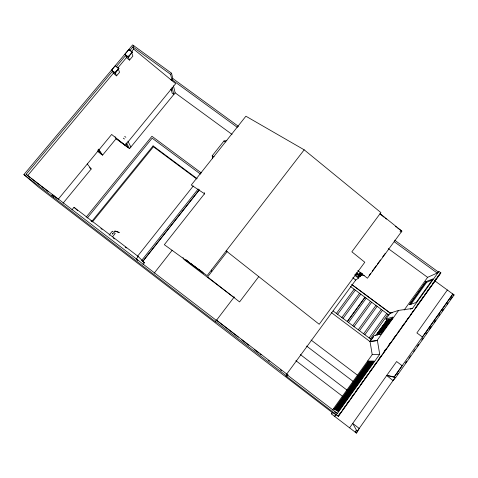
<?xml version="1.0" encoding="UTF-8"?>
<svg xmlns="http://www.w3.org/2000/svg" width="478" height="478" viewBox="0 0 478 478"><rect width="100%" height="100%" fill="white"/><g stroke="black" fill="none" stroke-linecap="round" stroke-linejoin="round"><path stroke-width="0.72" d="M357.353 431.825L359.205 428.455L352.704 423.4L357.353 431.825L356.457 433.092L356.092 432.859M349.597 427.822L386.702 375.511L393.047 380.584L395.7 377.566L454.1 294.932L452.827 294.048L422.433 337.032L416.882 332.915L447.354 290.003L434.448 280.574M394.063 377.196L452.875 294.036M357.263 431.21L394.332 378.767M397.332 374.525L398.186 373.312M405.469 363.011L406.754 361.195M408.899 358.159L410.608 355.74M413.607 351.497L414.892 349.675M417.037 346.646L418.752 344.226M421.745 339.983L423.036 338.161M426.029 333.919L426.89 332.706M429.459 329.073L431.174 326.647M434.173 322.405L435.458 320.589M438.882 315.737L439.742 314.53M442.311 310.891L443.596 309.075M447.026 304.223L447.88 303.016M450.449 299.377L452.164 296.952M337.803 415.752L332.473 412.735L331.314 413.834L332.383 412.335M334.869 409.443L369.345 361.29L334.947 409.485L335.323 409.771L369.829 361.571L371.472 361.577L336.542 410.399M335.245 409.73L369.715 361.571L368.221 361.565L367.606 361.099L374.244 361.111L338.424 411.217L333.495 408.672L334.134 409.156L368.221 361.565M410.829 304.474L426.693 282.313L433.02 279.636M371.579 361.577L336.626 410.447L336.159 410.112L371.089 361.296L373.216 361.589L337.832 411.074M371.203 361.296L336.159 410.112M373.33 361.589L372.828 361.302L337.45 410.775L337.916 411.116L373.33 361.589L374.37 361.595M337.534 410.817L372.948 361.302M336.237 414.175L334.672 416.368L336.261 414.181M404.143 310.067L427.589 277.348L437.197 273.046L438.918 271.432L440.853 272.836L338.454 416.26L337.372 415.513M334.582 411.869L337.438 413.422L379.711 354.27L377.399 340.521L369.835 341.435L374.155 335.401L380.661 334.152L392.958 317.022L385.907 319.059L387.001 319.872L391.978 318.473M410.327 309.123L412.442 308.471L438.918 271.432M384.402 351.049L385.268 349.836M389.17 344.375L390.036 343.162M417.868 304.205L418.734 302.992M422.642 297.519L423.508 296.306M427.416 290.839L428.282 289.62M432.184 284.153L433.056 282.934M434.663 280.67L436.396 278.244M436.958 277.467L437.83 276.254M340.336 413.07L338.024 416.015M342.935 409.431L345.098 406.402M346.395 404.585L349.424 400.343M351.157 397.917L354.186 393.675M355.913 391.255L358.512 387.616M360.675 384.587L363.274 380.948M364.571 379.132L367.6 374.889M369.333 372.464L372.356 368.227M374.089 365.801L376.688 362.163M378.851 359.133L381.444 355.501M383.607 352.471L386.206 348.832M388.369 345.803L390.532 342.774M393.131 339.135L395.294 336.106M397.887 332.473L399.62 330.047M401.353 327.621L404.382 323.379M406.109 320.959L408.708 317.32M410.871 314.291L413.47 310.652M415.633 307.623L417.796 304.594M419.523 302.174L422.552 297.931M424.285 295.506L427.314 291.263M429.047 288.837L431.64 285.205M433.373 282.779L436.402 278.537M437.268 277.324L440.298 273.081M338.305 416.171L397.224 333.65M398.09 332.437L401.992 326.976M402.858 325.763L406.76 320.302M407.626 319.089L411.522 313.628M412.389 312.409L440.853 272.836M379.598 332.993L389.062 320.099L388.441 319.89L379.221 332.718L379.598 332.993L389.062 320.099M380.404 334.17L379.52 333.507L379.162 334.002L376.712 334.481L377.578 335.132M380.775 332.401L390.347 319.358L390.723 319.639L381.39 332.634L380.775 332.401L390.347 319.358M381.151 332.682L390.723 319.639M382.747 332.359L382.364 332.079L391.781 318.957L392.39 319.179M384.288 329.647L386.433 326.659M388.148 324.269L389.863 321.879M377.148 340.33L398.64 310.383L412.442 308.471M332.491 410.076L372.213 354.628L370.05 341.621L331.254 312.504M409.783 304.617L409.467 304.456L425.832 281.679L426.693 282.313M426 281.895L409.712 304.641L416.141 302.496L433.008 278.901L425.832 281.679M369.135 337.934L386.78 313.437M385.907 319.059L390.239 313.078L398.64 310.383M370.426 341.131L371.119 340.163M371.89 339.093L373.581 336.745M375.684 335.616L387.001 319.872M377.704 333.029L387.066 320.272L387.437 320.541L378.301 333.256L377.704 333.029L387.066 320.272M376.712 334.481L377.064 333.997L379.52 333.507M378.074 333.303L387.437 320.541M379.221 332.718L388.692 319.818M382.484 310.282L364.857 334.725M359.492 330.704L377.16 306.296M364.977 297.316L347.285 321.604L365.031 297.286M370.48 301.337L352.794 325.685M341.872 317.5L359.564 293.259M354.79 274.42L358.285 277.007L360.908 273.434M359.862 275.322L361.601 272.944M361.272 273.458L359.964 275.244L356.492 272.675M286.418 374.483L355.716 280.054L358.47 278.118L359.785 276.326M338.454 416.26L285.874 375.905L286.973 376.276L287.953 374.943L216.403 320.075L215.417 321.371L215.829 322.011L23.9 174.59L132.645 44.908L171.542 73.218L172.833 78.553L238.54 126.431M355.973 273.625L360.083 276.666L362.121 273.882M360.083 276.666L362.384 273.601M354.132 289.226L336.422 313.419M369.159 275.37L370.468 273.589M372.207 271.205L376.562 265.254M377.429 264.065L380.476 259.901M382.651 256.925L385.262 253.358M379.998 213.535L401.873 231.131L367.427 278.232L357.807 270.59M358.661 274.653L360.424 272.251M358.536 275.304L360.723 272.329M258.807 276.577L239.58 301.923L207.613 276.947L227.175 251.583M234.274 296.916L216.51 320.254L238.247 337.115M304.187 149.823L207.088 275.633L164.324 244.706L204.512 193.739L191.284 185.028L245.901 116.208L304.187 149.823L380.894 212.585L351.862 251.81L364.792 262.243L319.202 324.281L226.166 250.914M198.89 269.395L201.931 271.707M154.233 273.105L172.158 250.245M141.56 260.588L198.167 188.977M199.29 189.903L142.707 261.472L199.278 189.874M143.042 264.525L144.422 262.775L138.25 256.513L74.03 207.303L72.053 209.723M212.608 158.696L212.214 155.774L223.967 140.98L226.841 140.604M137.389 256.453L193.273 185.978M138.25 256.513L136.29 258.986L137.861 260.516M109.133 235.17L112.288 231.215L115.228 233.467L112.509 236.849M112.76 233.993L113.041 233.64L112.671 233.354L112.39 233.712L112.76 233.993L113.047 233.64M87.265 218.034L152.153 138.184L200.497 174.106M91.758 221.469L153.079 145.904L197.157 178.688M92.391 221.989L153.426 146.752L153.079 145.904M86.136 217.167L151.926 136.26L201.346 172.97M115.067 136.732L116.148 138.656L129.538 148.664L175.151 92.834L173.412 85.759M237.345 127.363L171.919 79.671L172.833 78.553M58.167 199.32L111.649 134.461L125.218 145.306L175.677 83.68L133.625 49.049L132.878 46.886L170.61 74.359L171.919 79.671M63.078 203.186L91.202 168.991L87.241 163.918M97.584 151.377L102.591 155.141L116.148 138.656M170.61 74.359L171.542 73.218M51.809 196.004L52.807 194.797L216.211 320.284M53.255 197.265L54.247 196.064M116.441 66.502L125.66 55.496L126.455 57.605L129.508 60.108L132.872 56.087L131.797 53.052M29.947 177.44L26.093 174.303L112.473 71.228L113.37 73.236L116.56 75.841L119.578 72.232L118.359 69.334M111.476 70.296L115.3 65.737L118.837 68.336L115.15 73.206L111.476 70.296L115.15 73.206M124.728 54.492L128.899 49.521L132.31 52.012L128.265 57.306L124.728 54.492L128.265 57.306M111.613 70.607L111.995 70.147M112.306 71.114L112.689 70.66M130.01 50.304L133.816 45.763M27.622 175.635L113.37 73.236M114.075 72.411L114.457 71.957M117.761 67.99L126.455 57.605M131.253 51.881L133.625 49.049M127.799 56.966L128.176 56.512L129.508 60.108M114.678 72.859L115.061 72.405L116.56 75.841M128.146 56.984L132.31 52.012M115.019 72.901L118.837 68.336M358.285 277.007L359.838 275.896L360.364 276.284M355.315 290.14L337.629 314.327M360.794 294.143L343.079 318.408M366.238 298.188L348.54 322.501M371.693 302.239L354.013 326.599M375.941 305.394L358.273 329.79M381.235 309.385L363.639 333.811M447.354 290.003L452.827 294.048M387.939 314.363L370.36 338.848M388.835 314.996L350.29 286.376M453.449 295.135L454.1 294.932M114.296 231.28L114.81 231.143M370.05 341.621L377.399 340.521M390.239 313.078L351.784 284.541L390.209 313.084L392.384 312.785M114.75 231.262L115.688 231.131L118.508 232.153M372.213 354.628L379.711 354.27M359.928 275.609L364.188 275.501M115.204 231.215L119.637 232.702M386.702 375.511L395.7 377.566M287.953 374.943L286.824 374.609L337.438 413.422M223.967 140.98L225.867 141.942M212.214 155.774L214.09 156.772M395.276 226.339L396.471 227.211M397.672 228.084L401.873 231.131M400.008 231.167L401.209 232.039M394.673 240.189L438.075 271.815M394.195 241.701L437.197 273.046M172.194 80.812L170.401 79.336M132.43 52.335L128.899 49.521M131.581 52.443L132.053 52.789M126.078 55.167L127.178 55.968M170.628 89.488L171.763 90.318M175.151 92.834L232.051 134.42M388.255 248.596L427.589 277.348M173.831 94.387L172.158 93.168L171.076 88.944M116.608 66.92L118.968 68.647M118.114 68.76L118.586 69.107M356.97 273.183L359.283 274.892M356.074 273.547L360.191 276.589M354.957 275.513L358.47 278.118M390.096 319.429L390.472 319.71M388.441 319.89L388.817 320.164M153.426 146.752L196.739 178.969M386.827 320.338L387.198 320.613M124.704 136.409L125.875 137.282M123.294 138.13L124.465 139.002M381.014 332.353L381.39 332.634M379.454 332.67L379.831 332.951M377.931 332.981L378.301 333.256M116.124 138.614L127.841 147.367M333.1 310.957L371.466 339.679M98.032 150.558L100.332 152.291M97.942 150.672L100.261 152.494M372.828 361.302L373.216 361.589M371.089 361.296L371.472 361.577M369.345 361.29L369.829 361.571M89.529 167.724L91.202 168.991M311.047 340.007L358.303 375.816M306.589 346.066L353.893 381.976M185.888 259.775L188.111 261.466M191.003 263.665L202.6 272.478M185.882 259.847L203.365 273.135M234.029 297.519L184.102 259.548L183.008 257.594M300.345 354.574L347.691 390.634M295.864 360.675L343.252 396.836M90.838 220.776L92.021 221.684M100.906 228.49L102.089 229.398M113.34 238.02L114.523 238.928M125.182 247.096L126.365 247.998M142.689 261.448L144.422 262.775M26.093 174.303L52.807 194.797M215.417 321.371L286.973 376.276M332.491 412.747L38.21 186.868L23.9 174.59M331.314 413.834L356.457 433.092M241.772 339.852L248.823 345.319M254.105 349.418L258.807 353.069M259.984 353.977L261.155 354.891M268.206 360.358L269.383 361.266M280.544 369.93L281.715 370.838M31.112 178.342L40.421 185.56M41.586 186.462L48.571 191.881M52.06 194.588L57.617 198.896M380.112 214.072L384.109 217.287M385.25 218.207L386.397 219.121M352.842 277.73L355.716 280.054M74.03 207.303L77.681 210.661M98.092 149.71L100.918 153.886M98.54 149.124L102.591 155.141M216.403 320.075L216.803 320.738M125.786 143.502L127.859 147.409M126.491 142.868L129.538 148.664M127.871 141.159L130.888 147.015M115.622 71.736L115.831 72.214L117.827 69.83L117.624 69.34M115.3 65.737L115.431 66.054M128.929 55.609L129.138 56.183M211.348 270.112L211.802 271.51M172.062 87.384L173.843 94.435M204.255 192.628L204.578 194.086M356.486 430.278L355.184 432.118L356.51 430.296M402.147 365.712L394.207 376.945L386.845 375.26L396.615 361.535L402.147 365.712"/></g></svg>
